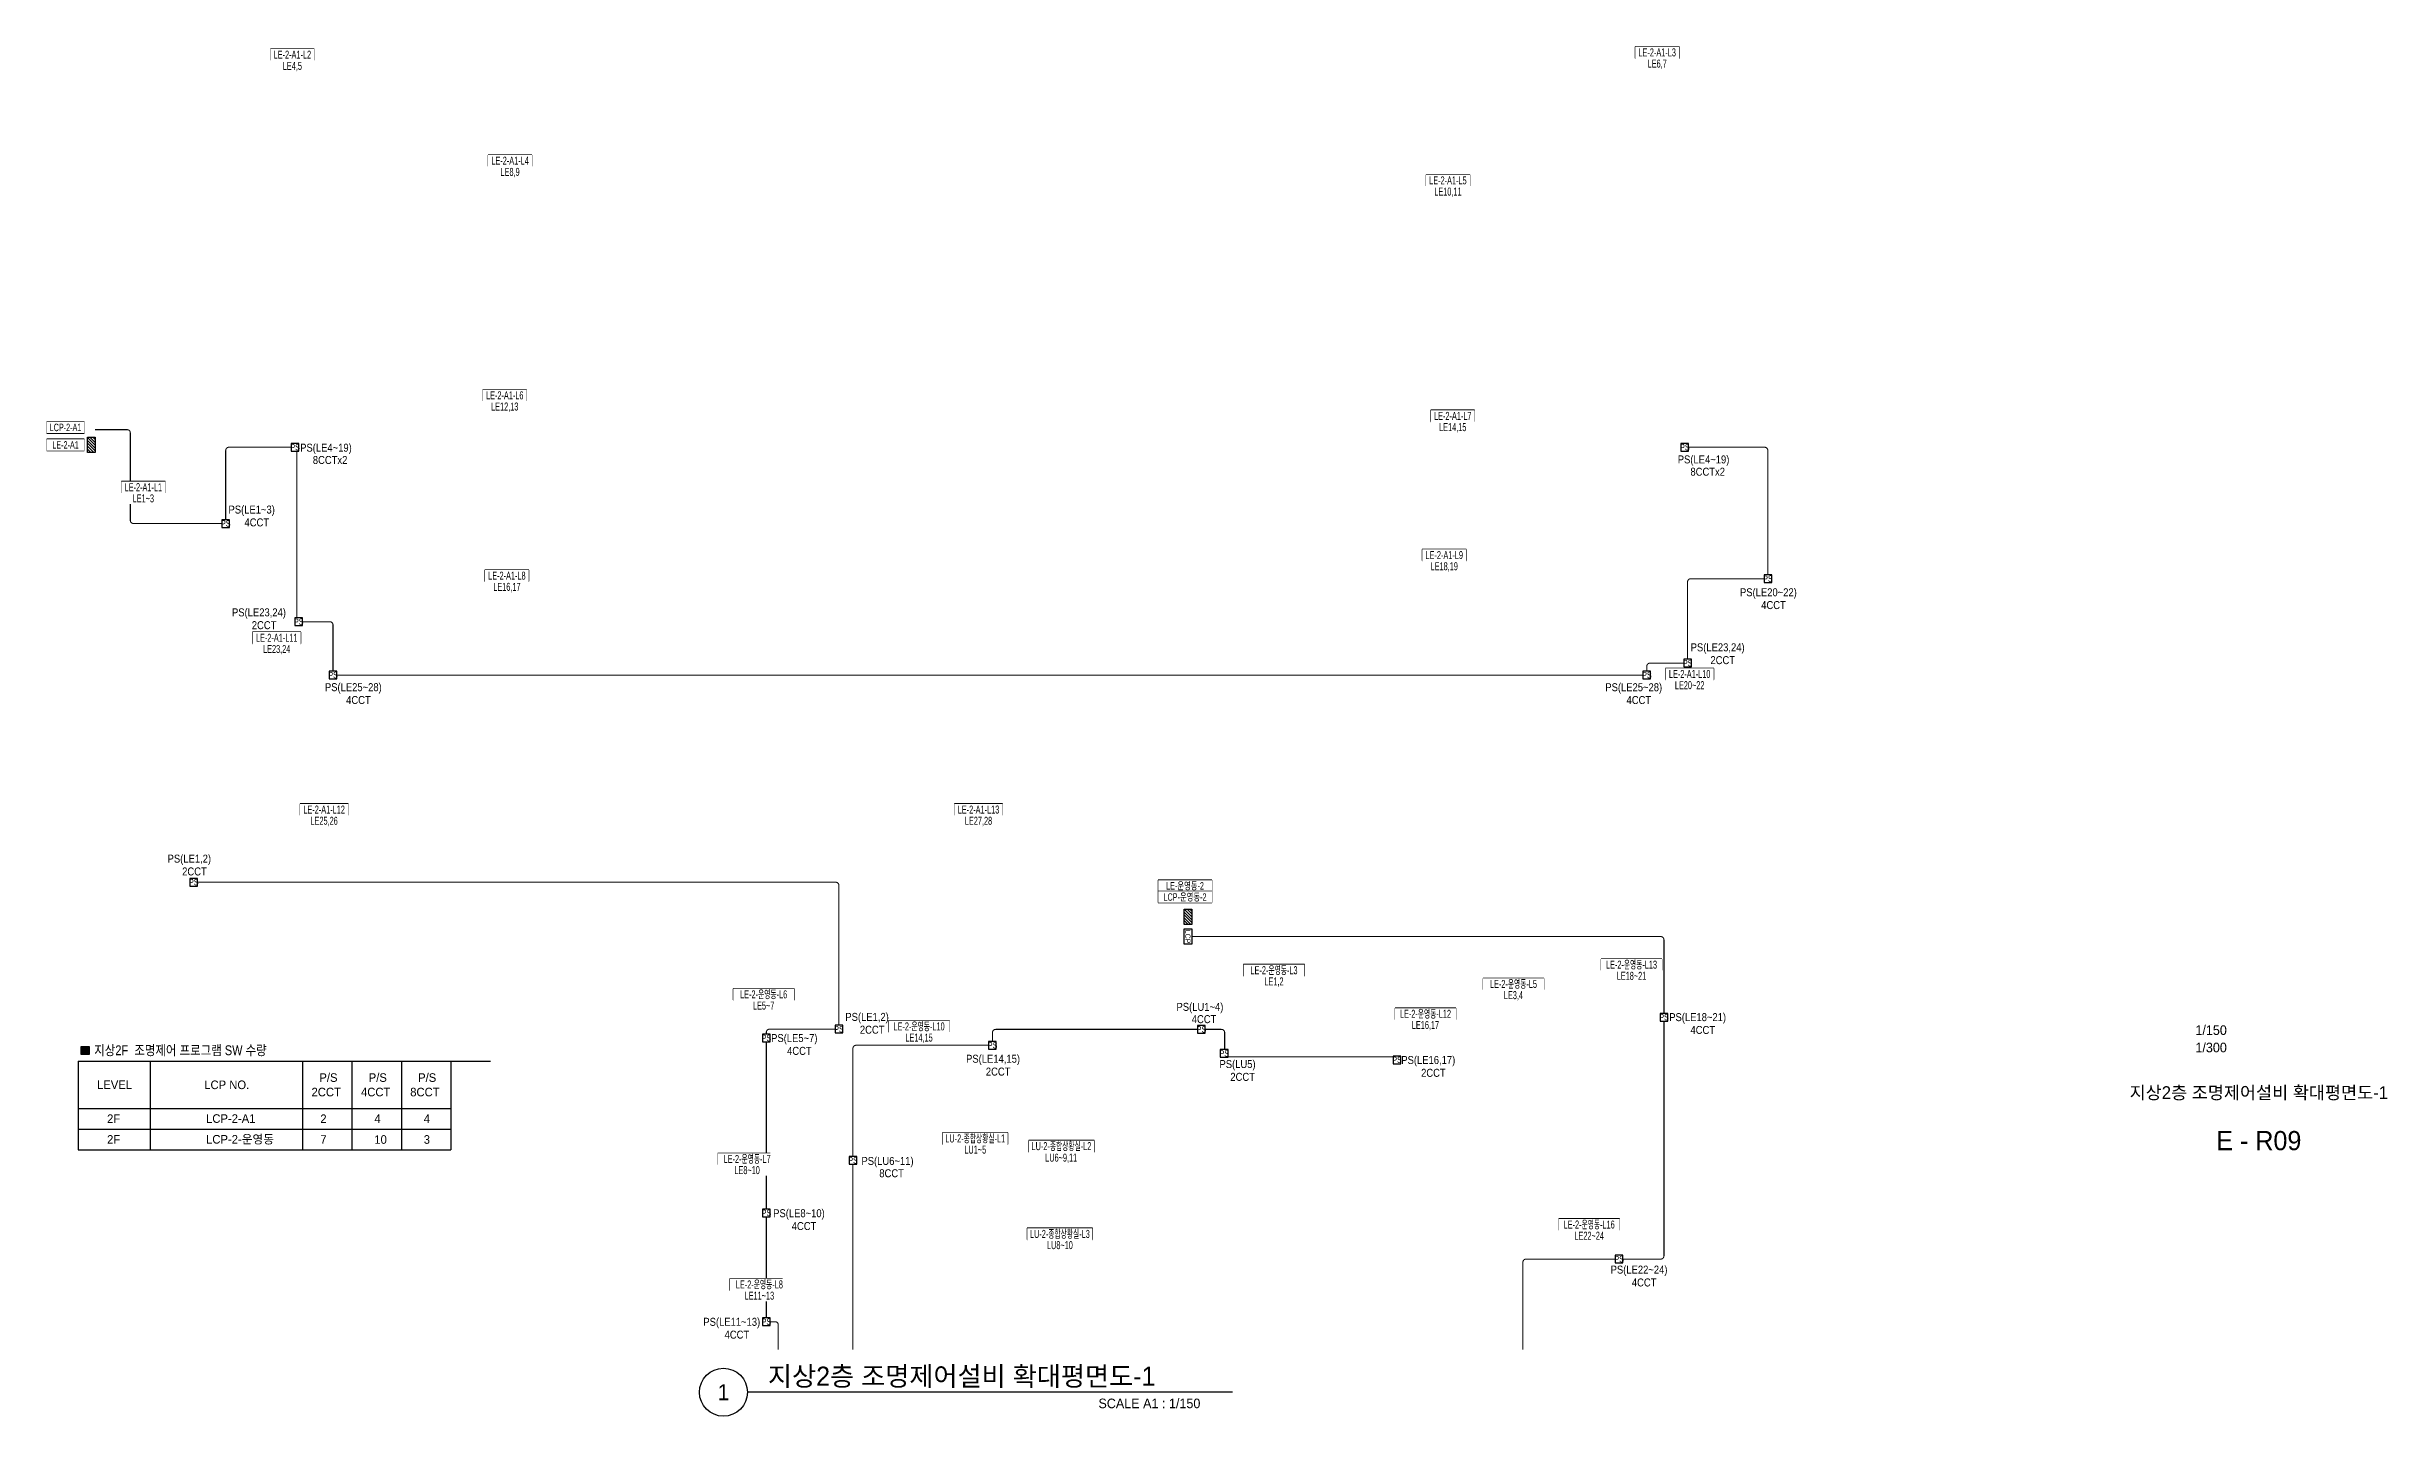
# Model space of a CAD drawing. Header units: millimetres. Extents: x 39625 to 501091, y -351975 to 836145.
# Drawn here: x 265245 to 374942, y -173775 to -109577 of the extents above; entities that cross this region are included whole.
import ezdxf
from ezdxf.enums import TextEntityAlignment as Align

# ---------------------------------------------------------------- set-up
doc = ezdxf.new("R2010")
doc.units = ezdxf.units.MM
doc.header["$LTSCALE"] = 150
doc.set_wipeout_variables(frame=1)
doc.linetypes.add('HIDDEN', pattern=[9.525, 6.35, -3.175])
for name, color, linetype in [('------01 Distribution Panel', 3, 'Continuous'), ('------02 Etc Panel', 3, 'Continuous'), ('------04 Lighting Switch', 2, 'Continuous'), ('-----30 Text', 2, 'Continuous'), ('-----41 Drawing Title', 2, 'Continuous'), ('-----42 Drawing Number', 2, 'Continuous'), ('-----43 Drawing Scale', 3, 'Continuous')]:
    doc.layers.add(name, color=color, linetype=linetype)
doc.styles.add('ELEC', font='Dotum.ttf')

# ---------------------------------------------------------------- blocks, each defined once
blk = doc.blocks.new('ps')
blk.add_lwpolyline([(-79296, 80452), (-79751, 80452), (-79751, 79997), (-79296, 79997)], close=True)
at = {"style": 'ELEC', "width": 0.7}
blk.add_text('PS', height=379.2, dxfattribs=at).set_placement((-79517, 80226), align=Align.MIDDLE_CENTER)
blk = doc.blocks.new('A02')
h = blk.add_hatch()
h.set_pattern_fill('ANSI31', color=256, scale=25, style=0)
h.set_pattern_definition([(45, (-2000, -19200), (-56.1266, 56.1266), [])])
h.paths.add_polyline_path([(-300, 300), (-300, 0), (300, 0), (300, 300)])
blk.add_lwpolyline([(300, 0), (-300, 0), (-300, 300), (300, 300)], close=True)
blk = doc.blocks.new('A07')
blk.add_lwpolyline([(-300, 0), (-300, 300), (300, 300), (300, 0)], close=True)
at = {"style": 'ELEC'}
blk.add_text('LCP', height=200, dxfattribs=at).set_placement((0, 150), align=Align.MIDDLE)

msp = doc.modelspace()

# ---------------------------------------------------------------- hatches: boundary and pattern name
at = {"layer": '-----30 Text'}
h = msp.add_hatch(dxfattribs=at)
h.set_pattern_fill('ANSI31', color=256, scale=1.090331, style=0)
h.set_pattern_definition([(45, (1035317.1733, -353704.144), (-0.09637256818, 0.09637256818), [])])
h.paths.add_polyline_path([(266861, -156440), (267233, -156440), (267233, -156812), (266861, -156812)])

# ---------------------------------------------------------------- linework, layer by layer
at = {"layer": '------01 Distribution Panel', "color": 1, "elevation": 0}
for points in [[(275728, -110207), (277783, -110207), (277783, -109682), (275728, -109682)], [(339698, -110102), (341753, -110102), (341753, -109577), (339698, -109577)], [(285932, -115178), (287986, -115178), (287986, -114653), (285932, -114653)], [(329890, -116101), (331945, -116101), (331945, -115576), (329890, -115576)], [(285682, -126178), (287736, -126178), (287736, -125653), (285682, -125653)], [(330117, -127143), (332171, -127143), (332171, -126618), (330117, -126618)], [(268743, -130485), (270798, -130485), (270798, -129960), (268743, -129960)], [(329717, -133667), (331772, -133667), (331772, -133142), (329717, -133142)], [(285782, -134632), (287837, -134632), (287837, -134107), (285782, -134107)], [(274892, -137543), (277147, -137543), (277147, -137018), (274892, -137018)], [(341120, -139241), (343375, -139241), (343375, -138716), (341120, -138716)], [(277116, -145597), (279371, -145597), (279371, -145072), (277116, -145072)], [(307787, -145597), (310042, -145597), (310042, -145072), (307787, -145072)], [(317337, -149173), (319853, -149173), (319853, -148648), (317337, -148648)], [(338094, -152868), (340949, -152868), (340949, -152343), (338094, -152343)], [(321339, -153129), (324193, -153129), (324193, -152604), (321339, -152604)], [(332562, -153773), (335417, -153773), (335417, -153248), (332562, -153248)], [(297417, -154261), (300272, -154261), (300272, -153736), (297417, -153736)], [(328437, -155172), (331292, -155172), (331292, -154647), (328437, -154647)], [(304702, -155763), (307557, -155763), (307557, -155238), (304702, -155238)], [(307235, -161015), (310289, -161015), (310289, -160490), (307235, -160490)], [(311275, -161377), (314330, -161377), (314330, -160852), (311275, -160852)], [(296692, -161977), (299146, -161977), (299146, -161452), (296692, -161452)], [(336112, -165051), (338966, -165051), (338966, -164526), (336112, -164526)], [(311203, -165492), (314257, -165492), (314257, -164967), (311203, -164967)], [(297267, -167860), (299722, -167860), (299722, -167335), (297267, -167335)]]:
    msp.add_lwpolyline(points, close=True, dxfattribs=at)
at = {"layer": '------01 Distribution Panel', "color": 1}
msp.add_lwpolyline([(265245, -128503), (267000, -128503), (267000, -127978), (265245, -127978)], close=True, dxfattribs=at)
at = {"layer": '-----30 Text'}
msp.add_line((266711, -157134), (286048, -157134), dxfattribs=at)
msp.add_lwpolyline([(266861, -156440), (267233, -156440), (267233, -156812), (266861, -156812)], close=True, dxfattribs=at)
at = {"layer": '-----41 Drawing Title', "color": 7}
msp.add_line((320814, -172650), (298086, -172650), dxfattribs=at)
msp.add_circle((296961, -172650), 1125, dxfattribs=at)
at = {"color": 30, "linetype": 'HIDDEN', "lineweight": -3, "ltscale": 0.2}
msp.add_line((298970, -156225), (298970, -164065), dxfattribs=at)
at = {"color": 3}
for p, q in [((266711, -157134), (266711, -161288)), ((266711, -157134), (277233, -157134)), ((270083, -157134), (270083, -161288)), ((277233, -157134), (277233, -160316)), ((277233, -157134), (277233, -161288)), ((277233, -157134), (284178, -157134)), ((279548, -157134), (279548, -161288)), ((281863, -157134), (281863, -161288)), ((284178, -157134), (284178, -161288)), ((266711, -159344), (277233, -159344)), ((277233, -159344), (284178, -159344)), ((266711, -160316), (277233, -160316)), ((277233, -160316), (284178, -160316)), ((266711, -161288), (277233, -161288)), ((277233, -161288), (284178, -161288))]:
    msp.add_line(p, q, dxfattribs=at)
at = {"color": 30, "linetype": 'HIDDEN', "lineweight": -3, "ltscale": 0.2, "const_width": 50, "elevation": 0}
for points in [[(267510, -127525), (269009, -127525, -0.4142136), (269159, -127675), (269159, -131775, 0.4142039), (269309, -131925), (273450, -131925)], [(273630, -131745), (273630, -128500, -0.4142001), (273780, -128350), (276700, -128350)], [(345912, -134336), (345912, -128500, 0.4142136), (345762, -128350), (342200, -128350)], [(342150, -138290), (342150, -134665, -0.4142136), (342300, -134515), (345732, -134515)], [(277230, -136530), (278510, -136530, -0.4142136), (278660, -136680), (278660, -138850)], [(340240, -138850), (340240, -138620, -0.4142136), (340390, -138470), (341970, -138470)], [(272310, -148740), (302220, -148740, -0.4142136), (302370, -148890), (302370, -155450)], [(341044, -154890), (341044, -151440, 0.4142136), (340894, -151290), (318910, -151290)], [(302190, -155630), (299120, -155630, 0.4142136), (298970, -155780), (298970, -155865)], [(319180, -155640), (309720, -155640, 0.4142136), (309570, -155790), (309570, -156205)], [(320453, -156590), (320453, -155790, 0.4142136), (320303, -155640), (319540, -155640)], [(341044, -155250), (341044, -166260, -0.4142136), (340894, -166410), (339120, -166410)], [(303030, -161600), (303030, -156535, -0.4142136), (303180, -156385), (309390, -156385)], [(334430, -170650), (334430, -166560, -0.4142136), (334580, -166410), (338760, -166410)], [(299150, -169345), (299380, -169345, -0.4142136), (299530, -169495), (299530, -170650)]]:
    msp.add_lwpolyline(points, format="xyb", dxfattribs=at)
for points in [[(276970, -128530), (276970, -136350)], [(278840, -139030), (340060, -139030)], [(298970, -156225), (298970, -164065)], [(328350, -156929), (320610, -156929)], [(303030, -170650), (303030, -161960)], [(298970, -164425), (298970, -169165)]]:
    msp.add_lwpolyline(points, dxfattribs=at)

# ---------------------------------------------------------------- block references
at = {"layer": '------01 Distribution Panel', "xscale": 1.2, "yscale": 1.2, "zscale": 1.2}
for p, rotation in [((267150, -128240), 270), ((318910, -150370), 90)]:
    msp.add_blockref('A02', p, dxfattribs=dict(at, rotation=rotation))
at = {"layer": '------02 Etc Panel', "xscale": 1.2, "yscale": 1.2, "zscale": 1.2, "rotation": 270}
msp.add_blockref('A07', (318550, -151290), dxfattribs=at)
at = {"layer": '------04 Lighting Switch', "xscale": 0.790589613177827, "yscale": 0.790589613177827, "zscale": 0.790589613177827}
for p in [(339750, -191775), (404890, -191775), (336500, -195350), (408783, -197940), (339920, -199955), (341530, -202455), (403110, -202455), (405020, -201895), (335000, -212165), (365240, -219055), (382231, -219065), (403914, -218495), (361841, -219470), (372441, -219810), (383300, -220195), (391400, -220495), (365901, -225205), (361841, -227670), (401810, -229835), (361841, -232770)]:
    msp.add_blockref('ps', p, dxfattribs=at)

# ---------------------------------------------------------------- texts
at = {"layer": '-----30 Text', "style": 'ELEC', "width": 0.9}
for s, p in [('PS(LE4~19)', (278330, -128417)), ('8CCTx2 ', (278585, -128947)), ('PS(LE4~19)', (342900, -128967)), ('8CCTx2 ', (343155, -129497)), ('PS(LE1~3)', (274848, -131318)), ('4CCT', (275087, -131873)), ('PS(LE23,24)', (275190, -136137)), ('PS(LE20~22)', (345939, -135195)), ('4CCT', (346178, -135749)), ('PS(LE23,24)', (343560, -137776)), ('PS(LE25~28)', (279612, -139644)), ('4CCT', (279851, -140199)), ('4CCT', (339866, -140201)), ('PS(LE1,2)', (271926, -147682)), ('2CCT', (272166, -148236)), ('PS(LU1~4)', (319294, -154631)), ('4CCT ', (319549, -155161)), ('PS(LE18~21)', (342622, -155113)), ('4CCT', (342862, -155668)), ('PS(LE5~7)', (300281, -156094)), ('4CCT', (300520, -156648)), ('PS(LE14,15)', (309597, -157064)), ('2CCT', (309836, -157619)), ('PS(LU5)', (321057, -157312)), ('2CCT', (321296, -157866)), ('PS(LE16,17)', (329997, -157123)), ('2CCT', (330237, -157677)), ('PS(LU6~11)', (304650, -161855)), ('8CCT ', (304904, -162385)), ('PS(LE8~10)', (300499, -164305)), ('4CCT', (300738, -164860)), ('PS(LE22~24)', (339876, -166949)), ('4CCT', (340115, -167504)), ('PS(LE11~13)', (297351, -169397)), ('4CCT', (297591, -169951))]:
    msp.add_text(s, height=375, dxfattribs=at).set_placement(p, align=Align.MIDDLE)
at = {"layer": '-----30 Text', "style": 'ELEC', "width": 0.85}
msp.add_text('지상2F  조명제어 프로그램 SW 수량', height=463.68, dxfattribs=at).set_placement((267468, -156851))
at = {"layer": '-----30 Text', "style": 'ELEC'}
for s, height, p in [(' P/S', 402.9, (277874, -158101)), (' P/S', 402.9, (280188, -158101)), (' P/S', 402.9, (282503, -158101)), (' LEVEL', 402.9, (267453, -158440)), (' LCP NO.', 402.9, (272479, -158441)), ('2CCT', 402.9, (277653, -158780)), ('4CCT', 402.9, (279973, -158780)), ('8CCT', 402.9, (282279, -158780)), ('2F', 402.9, (268070, -160028)), ('LCP-2-A1', 402.9, (272711, -160023)), ('2', 403, (278065, -160031)), ('4', 403, (280597, -160031)), ('4', 403, (282912, -160031)), ('2F', 402.9, (268070, -161001)), ('LCP-2-운영동', 402.9, (272711, -160995)), ('7', 403, (278065, -161004)), ('10', 402.9, (280597, -161004)), ('3', 403, (282912, -161004))]:
    msp.add_text(s, height=height, dxfattribs=at).set_placement(p)
at = {"layer": '-----41 Drawing Title', "style": 'ELEC'}
msp.add_text('지상2층 조명제어설비 확대평면도-1', height=600, dxfattribs=at).set_placement((368925, -158605), align=Align.MIDDLE_CENTER)
at = {"layer": '-----41 Drawing Title', "color": 2, "style": 'ELEC'}
msp.add_text('지상2층 조명제어설비 확대평면도-1', height=900, dxfattribs=at).set_placement((299045, -172350))
at = {"layer": '-----41 Drawing Title', "color": 7, "style": 'ELEC'}
msp.add_text('1', height=750, dxfattribs=at).set_placement((296961, -172650), align=Align.MIDDLE)
at = {"layer": '-----41 Drawing Title', "style": 'ELEC'}
msp.add_text('SCALE A1 : 1/150', height=450, dxfattribs=at).set_placement((319314, -173400), align=Align.RIGHT)
at = {"layer": '-----42 Drawing Number', "style": 'ELEC'}
msp.add_text('E - R09', height=900, dxfattribs=at).set_placement((368925, -160855), align=Align.MIDDLE_CENTER)
at = {"layer": '-----43 Drawing Scale', "style": 'ELEC'}
for s, p in [('1/150', (366690, -155675)), ('1/300', (366690, -156490))]:
    msp.add_text(s, height=450, dxfattribs=at).set_placement(p, align=Align.MIDDLE_CENTER)

# ---------------------------------------------------------------- next in the draw order: wipeouts: each hides what was drawn before it
at = {"color": 1}
msp.add_wipeout([(317337, -149173), (319853, -149173), (319853, -148648), (317337, -148648)], dxfattribs=at).dxf.layer = '------01 Distribution Panel'
for points in [[(275728, -110207), (277783, -110207), (277783, -109682), (275728, -109682)], [(339698, -110102), (341753, -110102), (341753, -109577), (339698, -109577)], [(285932, -115178), (287986, -115178), (287986, -114653), (285932, -114653)], [(329890, -116101), (331945, -116101), (331945, -115576), (329890, -115576)], [(285682, -126178), (287736, -126178), (287736, -125653), (285682, -125653)], [(330117, -127143), (332171, -127143), (332171, -126618), (330117, -126618)], [(265245, -128503), (267000, -128503), (267000, -127978), (265245, -127978)], [(268743, -130485), (270798, -130485), (270798, -129960), (268743, -129960)], [(329717, -133667), (331772, -133667), (331772, -133142), (329717, -133142)], [(285782, -134632), (287837, -134632), (287837, -134107), (285782, -134107)], [(274892, -137543), (277147, -137543), (277147, -137018), (274892, -137018)], [(341120, -139241), (343375, -139241), (343375, -138716), (341120, -138716)], [(277116, -145597), (279371, -145597), (279371, -145072), (277116, -145072)], [(307787, -145597), (310042, -145597), (310042, -145072), (307787, -145072)], [(338094, -152868), (340949, -152868), (340949, -152343), (338094, -152343)], [(321339, -153129), (324193, -153129), (324193, -152604), (321339, -152604)], [(332562, -153773), (335417, -153773), (335417, -153248), (332562, -153248)], [(297417, -154261), (300272, -154261), (300272, -153736), (297417, -153736)], [(328437, -155172), (331292, -155172), (331292, -154647), (328437, -154647)], [(304702, -155763), (307557, -155763), (307557, -155238), (304702, -155238)], [(307235, -161015), (310289, -161015), (310289, -160490), (307235, -160490)], [(311275, -161377), (314330, -161377), (314330, -160852), (311275, -160852)], [(296692, -161977), (299446, -161977), (299446, -161452), (296692, -161452)], [(336112, -165051), (338966, -165051), (338966, -164526), (336112, -164526)], [(311203, -165492), (314257, -165492), (314257, -164967), (311203, -164967)], [(297267, -167860), (300022, -167860), (300022, -167335), (297267, -167335)]]:
    msp.add_wipeout(points, dxfattribs=at)

# ---------------------------------------------------------------- next in the draw order: linework, layer by layer
at = {"layer": '------01 Distribution Panel', "color": 1}
msp.add_lwpolyline([(265245, -127683), (267000, -127683), (267000, -127158), (265245, -127158)], close=True, dxfattribs=at)
at = {"layer": '------01 Distribution Panel', "color": 1, "elevation": 0}
msp.add_lwpolyline([(317337, -149698), (319853, -149698), (319853, -149173), (317337, -149173)], close=True, dxfattribs=at)

# ---------------------------------------------------------------- next in the draw order: texts
at = {"layer": '-----30 Text', "style": 'ELEC', "width": 0.9}
for p in [(275430, -136691), (343799, -138330)]:
    msp.add_text('2CCT', height=375, dxfattribs=at).set_placement(p, align=Align.MIDDLE)

# ---------------------------------------------------------------- next in the draw order: wipeouts: each hides what was drawn before it
at = {"color": 1}
for points in [[(275728, -110732), (277783, -110732), (277783, -110207), (275728, -110207)], [(339698, -110627), (341753, -110627), (341753, -110102), (339698, -110102)], [(285932, -115703), (287986, -115703), (287986, -115178), (285932, -115178)], [(329890, -116626), (331945, -116626), (331945, -116101), (329890, -116101)], [(285682, -126703), (287736, -126703), (287736, -126178), (285682, -126178)], [(330117, -127668), (332171, -127668), (332171, -127143), (330117, -127143)], [(268743, -131010), (270798, -131010), (270798, -130485), (268743, -130485)], [(329717, -134192), (331772, -134192), (331772, -133667), (329717, -133667)], [(285782, -135157), (287837, -135157), (287837, -134632), (285782, -134632)], [(274892, -138068), (277147, -138068), (277147, -137543), (274892, -137543)], [(341120, -139766), (343375, -139766), (343375, -139241), (341120, -139241)], [(277116, -146122), (279371, -146122), (279371, -145597), (277116, -145597)], [(307787, -146122), (310042, -146122), (310042, -145597), (307787, -145597)], [(321339, -153654), (324193, -153654), (324193, -153129), (321339, -153129)], [(338094, -153393), (340949, -153393), (340949, -152868), (338094, -152868)], [(297417, -154786), (300272, -154786), (300272, -154261), (297417, -154261)], [(332562, -154298), (335417, -154298), (335417, -153773), (332562, -153773)], [(304702, -156288), (307557, -156288), (307557, -155763), (304702, -155763)], [(328437, -155697), (331292, -155697), (331292, -155172), (328437, -155172)], [(307235, -161540), (310289, -161540), (310289, -161015), (307235, -161015)], [(296692, -162502), (299446, -162502), (299446, -161977), (296692, -161977)], [(311275, -161902), (314330, -161902), (314330, -161377), (311275, -161377)], [(311203, -166017), (314257, -166017), (314257, -165492), (311203, -165492)], [(336112, -165576), (338966, -165576), (338966, -165051), (336112, -165051)], [(297267, -168385), (300022, -168385), (300022, -167860), (297267, -167860)]]:
    msp.add_wipeout(points, dxfattribs=at)

# ---------------------------------------------------------------- next in the draw order: texts
at = {"layer": '-----30 Text', "style": 'ELEC', "width": 0.9}
for s, p in [('PS(LE25~28)', (339627, -139647)), ('PS(LE1,2)', (303693, -155102)), ('2CCT', (303932, -155656))]:
    msp.add_text(s, height=375, dxfattribs=at).set_placement(p, align=Align.MIDDLE)
at = {"style": 'ELEC', "width": 0.6}
for s, p in [('LE-2-A1-L3', (340726, -109839)), ('LE-2-A1-L2', (276755, -109945)), ('LE4,5', (276755, -110470)), ('LE6,7', (340726, -110364)), ('LE-2-A1-L4', (286959, -114916)), ('LE8,9', (286959, -115441)), ('LE-2-A1-L5', (330917, -115839)), ('LE10,11', (330917, -116364)), ('LE-2-A1-L6', (286709, -125916)), ('LE12,13', (286709, -126441)), ('LE-2-A1-L7', (331144, -126881)), ('LE14,15', (331144, -127406)), ('LE-2-A1-L1', (269770, -130222)), ('LE1~3', (269770, -130747)), ('LE-2-A1-L9', (330745, -133404)), ('LE18,19', (330745, -133929)), ('LE-2-A1-L8', (286810, -134369)), ('LE16,17', (286810, -134894)), ('LE-2-A1-L11', (276020, -137281)), ('LE23,24', (276020, -137806)), ('LE-2-A1-L10', (342248, -138979)), ('LE20~22', (342248, -139504)), ('LE-2-A1-L12', (278243, -145335)), ('LE25,26', (278243, -145860)), ('LE-2-A1-L13', (308915, -145335)), ('LE27,28', (308915, -145860)), ('LE-2-운영동-L13', (339522, -152605)), ('LE-2-운영동-L3', (322766, -152866)), ('LE1,2', (322766, -153391)), ('LE-2-운영동-L5', (333989, -153510)), ('LE18~21', (339522, -153130)), ('LE-2-운영동-L6', (298845, -153998)), ('LE5~7', (298845, -154523)), ('LE3,4', (333989, -154035)), ('LE-2-운영동-L10', (306129, -155501)), ('LE-2-운영동-L12', (329865, -154910)), ('LE16,17', (329865, -155435)), ('LE14,15', (306129, -156026)), ('LU-2-종합상황실-L1', (308762, -160753)), ('LU1~5', (308762, -161278)), ('LU-2-종합상황실-L2', (312802, -161114)), ('LE-2-운영동-L7', (298069, -161714)), ('LE8~10', (298069, -162239)), ('LU6~9,11', (312791, -161653)), ('LU-2-종합상황실-L3', (312730, -165230)), ('LU8~10', (312730, -165755)), ('LE-2-운영동-L16', (337539, -164789)), ('LE22~24', (337539, -165314)), ('LE-2-운영동-L8', (298644, -167597)), ('LE11~13', (298644, -168122))]:
    msp.add_text(s, height=375, dxfattribs=at).set_placement(p, align=Align.MIDDLE_CENTER)

# ---------------------------------------------------------------- next in the draw order: wipeouts: each hides what was drawn before it
at = {"color": 1}
msp.add_wipeout([(317337, -149698), (319853, -149698), (319853, -149173), (317337, -149173)], dxfattribs=at).dxf.layer = '------01 Distribution Panel'
msp.add_wipeout([(265245, -127683), (267000, -127683), (267000, -127158), (265245, -127158)], dxfattribs=at)

# ---------------------------------------------------------------- next in the draw order: texts
at = {"layer": '------01 Distribution Panel', "style": 'ELEC', "width": 0.7}
for s, p in [('LCP-2-A1', (266123, -127420)), ('LE-2-A1', (266123, -128240)), ('LE-운영동-2', (318595, -148911)), ('LCP-운영동-2', (318595, -149436))]:
    msp.add_text(s, height=350, dxfattribs=at).set_placement(p, align=Align.MIDDLE_CENTER)

doc.saveas('drawing.dxf')
